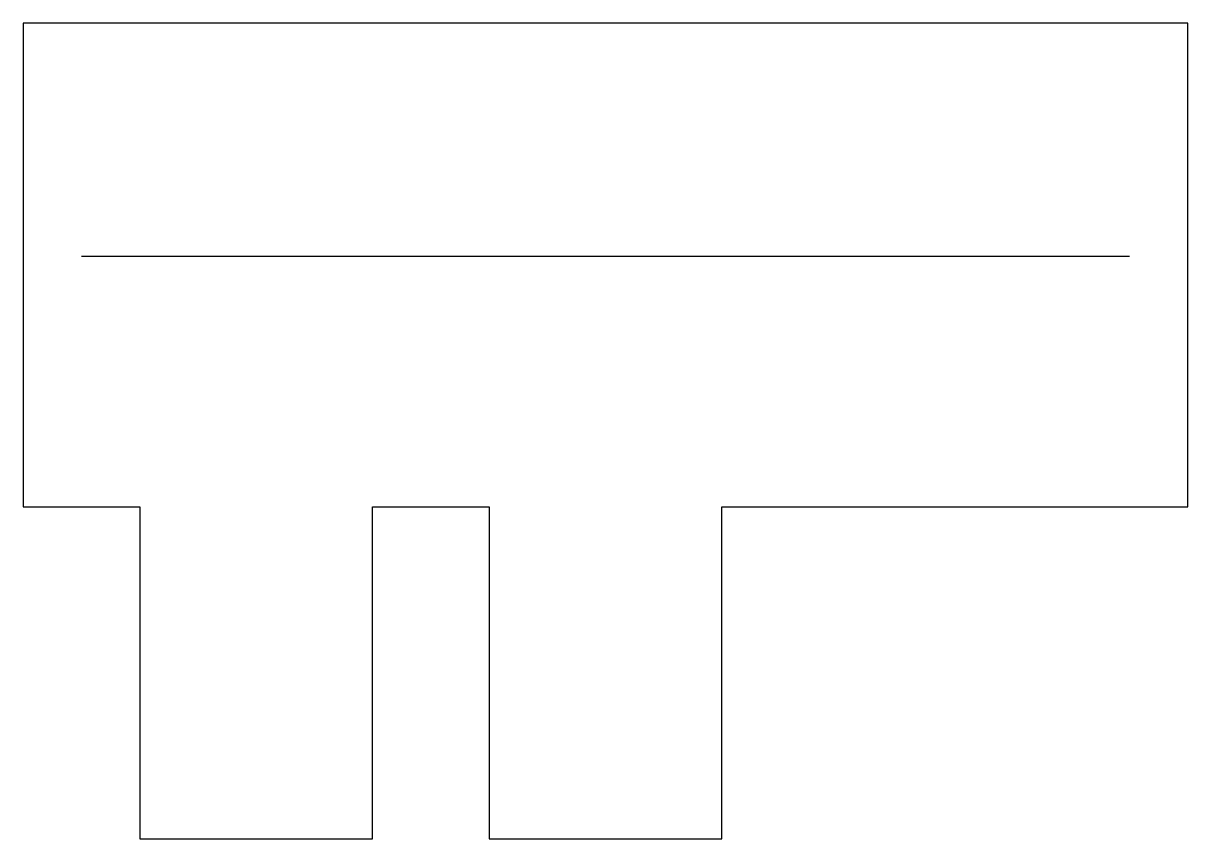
# Model space of a CAD drawing. Header units: millimetres. Extents: x 0 to 200, y 0 to 140.
import ezdxf

# ---------------------------------------------------------------- set-up
doc = ezdxf.new("R2010")
doc.units = ezdxf.units.MM
doc.layers.add('BEND_UP', color=7, linetype='Continuous')

msp = doc.modelspace()

# ---------------------------------------------------------------- linework, layer by layer
for p, q in [((200, 140), (0, 140)), ((0, 140), (0, 57)), ((200, 57), (200, 140)), ((0, 57), (20, 57)), ((20, 57), (20, 0)), ((60, 0), (60, 57)), ((60, 57), (80, 57)), ((80, 57), (80, 0)), ((120, 0), (120, 57)), ((120, 57), (200, 57)), ((20, 0), (60, 0)), ((80, 0), (120, 0))]:
    msp.add_line(p, q)
at = {"layer": 'BEND_UP'}
msp.add_line((10, 100), (190, 100), dxfattribs=at)

doc.saveas('drawing.dxf')
